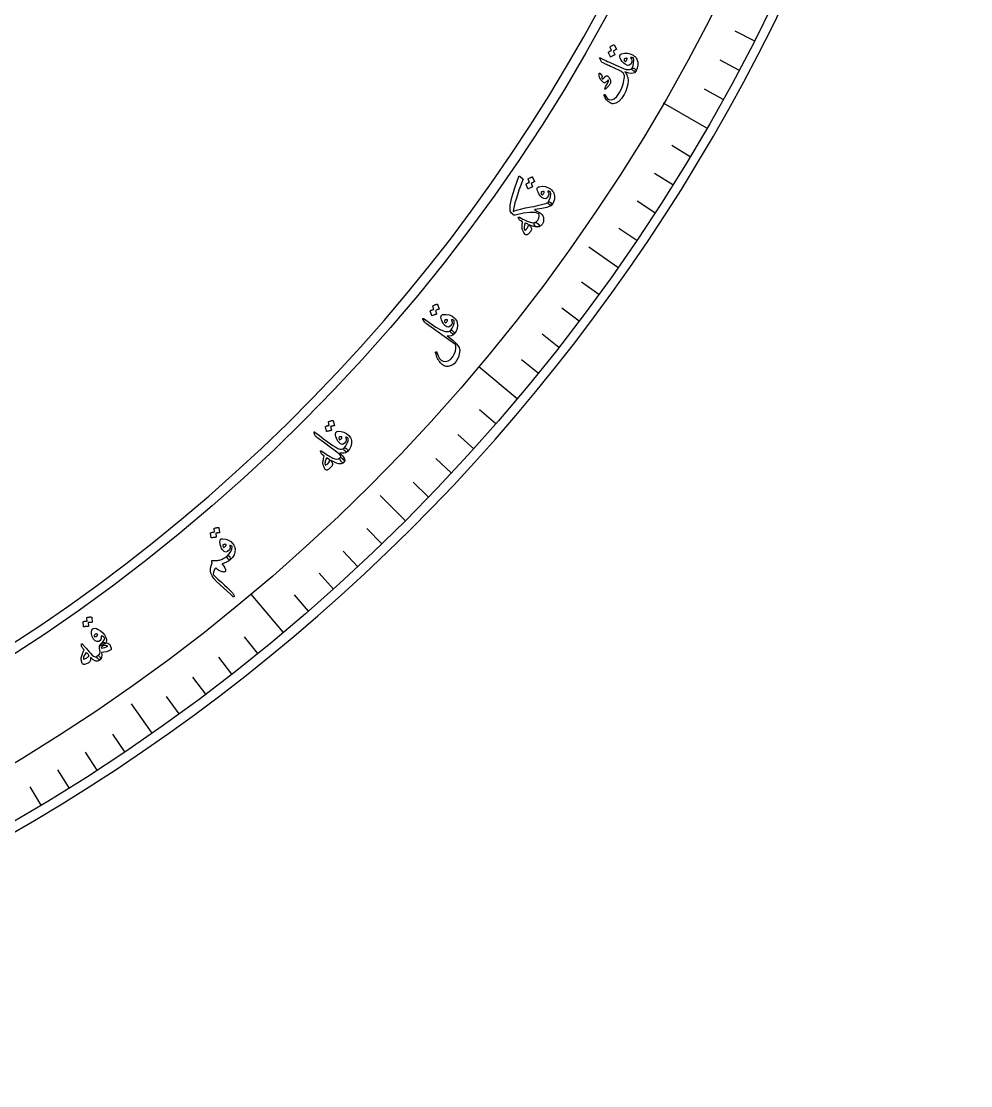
# Model space of a CAD drawing. Header units: millimetres. Extents: x -60 to 60, y -60 to 79.
# Drawn here: x 30.12 to 60, y -60 to -26.48 of the extents above; entities that cross this region are included whole.
import ezdxf

# ---------------------------------------------------------------- set-up
doc = ezdxf.new("R2010")
doc.units = ezdxf.units.MM
for name, color, linetype in [('CUT_INNER', 6, 'Continuous'), ('CUT_OUTER', 1, 'Continuous'), ('ENGRAVE', 7, 'Continuous'), ('ENGRAVE_FINE', 8, 'Continuous'), ('TEXT', 5, 'Continuous')]:
    doc.layers.add(name, color=color, linetype=linetype)

msp = doc.modelspace()

# ---------------------------------------------------------------- linework, layer by layer
at = {"layer": 'CUT_INNER'}
msp.add_arc((0.0002, -0.0002), 54.8999, 92.29679, 23.90649, dxfattribs=at)
at = {"layer": 'CUT_OUTER'}
msp.add_arc((-0.0001, -0.0001), 59.9999, 178.596765, 0.149578, dxfattribs=at)
at = {"layer": 'ENGRAVE'}
for points in [[(51.6965, -29.847), (50.3362, -29.0616)], [(48.8985, -34.2391), (47.9794, -33.5955)], [(45.7283, -38.3706), (44.525, -37.3609)], [(42.21, -42.21), (41.4167, -41.4167)], [(38.3706, -45.7283), (37.3609, -44.525)], [(34.2391, -48.8985), (33.5955, -47.9794)]]:
    msp.add_lwpolyline(points, dxfattribs=at)
for radius in [59.694, 58.1232, 55.206]:
    msp.add_circle((0, 0), radius, dxfattribs=at)
at = {"layer": 'ENGRAVE_FINE'}
for points in [[(53.1877, -27.1005), (52.5879, -26.7949)], [(52.7067, -28.0246), (52.1123, -27.7086)], [(52.2095, -28.9402), (51.6208, -28.6139)], [(51.1677, -30.7447), (50.5907, -30.398)], [(50.6234, -31.633), (50.0525, -31.2763)], [(50.0636, -32.5117), (49.499, -32.145)], [(49.4886, -33.3805), (48.9305, -33.004)], [(48.2935, -35.0873), (47.7488, -34.6916)], [(47.6737, -35.9247), (47.1361, -35.5196)], [(47.0395, -36.7513), (46.509, -36.3368)], [(46.391, -37.5667), (45.8678, -37.143)], [(45.0516, -39.1628), (44.5436, -38.7211)], [(44.3613, -39.9431), (43.861, -39.4926)], [(43.6574, -40.7112), (43.1651, -40.2521)], [(42.9403, -41.4669), (42.456, -40.9993)], [(41.4669, -42.9403), (40.9993, -42.456)], [(40.7112, -43.6574), (40.2521, -43.1651)], [(39.9431, -44.3613), (39.4926, -43.861)], [(39.1628, -45.0516), (38.7211, -44.5436)], [(37.5667, -46.391), (37.143, -45.8678)], [(36.7513, -47.0395), (36.3368, -46.509)], [(35.9247, -47.6737), (35.5196, -47.1361)], [(35.0873, -48.2935), (34.6916, -47.7488)], [(33.3805, -49.4886), (33.004, -48.9305)], [(32.5117, -50.0636), (32.145, -49.499)], [(31.633, -50.6234), (31.2763, -50.0525)], [(30.7447, -51.1677), (30.398, -50.5907)]]:
    msp.add_lwpolyline(points, dxfattribs=at)
at = {"layer": 'TEXT'}
for points in [[(48.6493, -27.3031), (48.6485, -27.3002), (48.6488, -27.2971), (48.6503, -27.2936), (48.6529, -27.2899), (48.6662, -27.2787), (48.6799, -27.2682), (48.6938, -27.2586), (48.7081, -27.2496), (48.7228, -27.2414), (48.738, -27.2339), (48.7539, -27.227), (48.7703, -27.2208), (48.7746, -27.2203), (48.7784, -27.2211), (48.7816, -27.2232), (48.7843, -27.2268), (48.8568, -27.3585), (48.8572, -27.3612), (48.8556, -27.3641), (48.852, -27.3669), (48.8465, -27.3699), (48.842, -27.3716), (48.8355, -27.3747), (48.8267, -27.3792), (48.8159, -27.3851), (48.8028, -27.3925), (48.7872, -27.4014), (48.7693, -27.4118), (48.749, -27.4237), (48.8043, -27.5273), (48.8055, -27.5313), (48.8043, -27.5349), (48.8007, -27.5382), (48.7946, -27.541), (48.7894, -27.5434), (48.7814, -27.5473), (48.7706, -27.5528), (48.757, -27.5598), (48.7405, -27.5685), (48.721, -27.5791), (48.6986, -27.5915), (48.6731, -27.6058), (48.6696, -27.6068), (48.6669, -27.6066), (48.6648, -27.6051), (48.6635, -27.6023), (48.597, -27.4712), (48.5961, -27.4684), (48.5965, -27.4653), (48.5979, -27.4618), (48.6006, -27.458), (48.6113, -27.4482), (48.6226, -27.4391), (48.6342, -27.4307), (48.6463, -27.423), (48.6588, -27.416), (48.6715, -27.4096), (48.6844, -27.4038), (48.6976, -27.3986)], [(48.9641, -27.5409), (48.9712, -27.5318), (48.9818, -27.5231), (48.996, -27.5151), (49.0137, -27.5076), (49.1065, -27.4848), (49.1973, -27.4836), (49.2862, -27.5038), (49.3731, -27.5457), (49.4143, -27.5746), (49.4483, -27.6055), (49.4749, -27.6383), (49.4942, -27.673), (49.5219, -27.7663), (49.5266, -27.8597), (49.5083, -27.9531), (49.4669, -28.0464), (49.4598, -28.0541), (49.4492, -28.0581), (49.4351, -28.0585), (49.4175, -28.0552), (49.4083, -28.0525), (49.3993, -28.049), (49.3905, -28.0448), (49.3819, -28.0398), (49.3736, -28.0344), (49.3658, -28.029), (49.3586, -28.0235), (49.3519, -28.0179), (49.3411, -28.0066), (49.3349, -27.9952), (49.333, -27.9836), (49.3355, -27.9719), (49.3726, -27.8795), (49.3933, -27.7929), (49.3975, -27.7121), (49.3854, -27.6372), (49.3634, -27.6282), (49.3453, -27.622), (49.3312, -27.6188), (49.3209, -27.6184), (49.3113, -27.6195), (49.3042, -27.6216), (49.2998, -27.6246), (49.2979, -27.6286), (49.2973, -27.6318), (49.2974, -27.6346), (49.2982, -27.6371), (49.2996, -27.6392), (49.3206, -27.6695), (49.3332, -27.6994), (49.3373, -27.7289), (49.333, -27.758), (49.2991, -27.8307), (49.2532, -27.8678), (49.1953, -27.8693), (49.1255, -27.8354), (49.0901, -27.8077), (49.0565, -27.7733), (49.0248, -27.7323), (48.9948, -27.6846), (48.9716, -27.6392), (48.9588, -27.6001), (48.9563, -27.5673), (48.9641, -27.5409)], [(48.324, -27.649), (48.3185, -27.6365), (48.3192, -27.6296), (48.326, -27.6284), (48.3391, -27.6329), (48.3504, -27.6381), (48.369, -27.6469), (48.3948, -27.6592), (48.428, -27.6751), (48.4684, -27.6945), (48.5163, -27.7172), (48.5715, -27.7433), (48.634, -27.7728), (48.8305, -27.8638), (48.9828, -27.931), (49.0909, -27.9747), (49.1546, -27.9947), (49.2146, -28.002), (49.2648, -28.0004), (49.3054, -27.9898), (49.3364, -27.9704), (49.3497, -27.9605), (49.3642, -27.9552), (49.3801, -27.9545), (49.3972, -27.9584), (49.414, -27.9656), (49.4292, -27.9751), (49.4426, -27.9867), (49.4543, -28.0005), (49.4633, -28.0144), (49.4686, -28.0264), (49.47, -28.0366), (49.4677, -28.0449), (49.4151, -28.1004), (49.3389, -28.1229), (49.2392, -28.1126), (49.116, -28.0693), (49.137, -28.099), (49.1568, -28.1323), (49.1752, -28.1692), (49.1922, -28.2097), (49.2051, -28.2487), (49.214, -28.2863), (49.2188, -28.3226), (49.2195, -28.3575), (49.2079, -28.4666), (49.1835, -28.5739), (49.1462, -28.6796), (49.0962, -28.7834), (49.0123, -28.9162), (48.9257, -29.0098), (48.8368, -29.0642), (48.7455, -29.0796), (48.7203, -29.0766), (48.6968, -29.0712), (48.6753, -29.0635), (48.6556, -29.0534), (48.5918, -29.0054), (48.5386, -28.9499), (48.4963, -28.8869), (48.4647, -28.8166), (48.4631, -28.8106), (48.4629, -28.8049), (48.4639, -28.7994), (48.4663, -28.7942), (48.4693, -28.7906), (48.4731, -28.7885), (48.4777, -28.7879), (48.4832, -28.7887), (48.4879, -28.7914), (48.4923, -28.7956), (48.4965, -28.8014), (48.5006, -28.8088), (48.5299, -28.8621), (48.5579, -28.9028), (48.5847, -28.9308), (48.6102, -28.9461), (48.6937, -28.9543), (48.7777, -28.9205), (48.862, -28.8447), (48.9464, -28.7269), (48.9985, -28.6283), (49.0414, -28.522), (49.0751, -28.4081), (49.0996, -28.2865), (49.1028, -28.2435), (49.1001, -28.2024), (49.0916, -28.1635), (49.0774, -28.1265), (49.0705, -28.1156), (49.059, -28.1039), (49.0429, -28.0912), (49.0223, -28.0775), (48.9863, -28.0569), (48.9245, -28.0254), (48.8371, -27.983), (48.724, -27.9298), (48.6648, -27.9021), (48.6136, -27.8782), (48.5705, -27.8581), (48.5356, -27.8418), (48.5085, -27.8292), (48.4892, -27.8202), (48.4776, -27.8148), (48.4737, -27.813), (48.4342, -27.7938), (48.4036, -27.7752), (48.3818, -27.7571), (48.3689, -27.7395)], [(49.095, -27.6779), (49.091, -27.6947), (49.0954, -27.7122), (49.1084, -27.7304), (49.1298, -27.7494), (49.1337, -27.7514), (49.1366, -27.7527), (49.1385, -27.7532), (49.1394, -27.7529), (49.1512, -27.7402), (49.1615, -27.7264), (49.1703, -27.7115), (49.1775, -27.6955), (49.1822, -27.6805), (49.1843, -27.6672), (49.1838, -27.6555), (49.1807, -27.6454), (49.1479, -27.6486), (49.1228, -27.6551), (49.1051, -27.6648), (49.095, -27.6779)], [(48.3107, -28.1153), (48.3126, -28.1128), (48.3151, -28.1111), (48.318, -28.1102), (48.3215, -28.1101), (48.3241, -28.1109), (48.3266, -28.1121), (48.3292, -28.1138), (48.3317, -28.116), (48.391, -28.1909), (48.3966, -28.1991), (48.4004, -28.2064), (48.4022, -28.2129), (48.4021, -28.2185), (48.3967, -28.2395), (48.3945, -28.2589), (48.3956, -28.2764), (48.3998, -28.2923), (48.4039, -28.2973), (48.4111, -28.2979), (48.4214, -28.294), (48.4347, -28.2857), (48.4422, -28.2793), (48.4497, -28.2725), (48.4572, -28.2654), (48.4646, -28.2578), (48.472, -28.2498), (48.4796, -28.2413), (48.4872, -28.2322), (48.4949, -28.2225), (48.5314, -28.1949), (48.5697, -28.2015), (48.6097, -28.2423), (48.6513, -28.3174), (48.6611, -28.3441), (48.6669, -28.3681), (48.6688, -28.3892), (48.6667, -28.4076), (48.6607, -28.4256), (48.649, -28.4486), (48.6318, -28.4766), (48.609, -28.5095), (48.597, -28.5261), (48.5849, -28.5414), (48.5729, -28.5555), (48.5608, -28.5684), (48.549, -28.5802), (48.5377, -28.5912), (48.5269, -28.6012), (48.5166, -28.6103), (48.5087, -28.6149), (48.5013, -28.6173), (48.4946, -28.6173), (48.4885, -28.615), (48.4834, -28.6108), (48.4809, -28.6057), (48.4811, -28.5998), (48.484, -28.593), (48.4945, -28.5721), (48.5067, -28.5487), (48.5207, -28.5226), (48.5364, -28.494), (48.5657, -28.4405), (48.5866, -28.3976), (48.599, -28.3652), (48.6031, -28.3434), (48.6028, -28.3401), (48.6012, -28.3375), (48.5985, -28.3357), (48.5946, -28.3346), (48.5918, -28.3347), (48.5886, -28.3359), (48.5848, -28.3383), (48.5807, -28.3419), (48.5461, -28.3778), (48.5308, -28.3923), (48.5156, -28.4034), (48.5003, -28.4112), (48.4851, -28.4156), (48.4692, -28.4174), (48.4549, -28.4157), (48.4422, -28.4103), (48.4312, -28.4013), (48.3648, -28.3272), (48.3226, -28.2548), (48.3045, -28.1842), (48.3107, -28.1153)], [(45.7848, -31.3633), (45.7877, -31.3597), (45.7907, -31.3569), (45.7939, -31.355), (45.7973, -31.3539), (45.8026, -31.3534), (45.8083, -31.355), (45.8144, -31.3585), (45.8209, -31.3641), (45.9062, -31.4445), (45.9097, -31.4488), (45.9116, -31.4537), (45.9117, -31.4592), (45.9102, -31.4653), (45.8436, -31.6411), (45.7849, -31.8027), (45.7342, -31.9502), (45.6916, -32.0836), (45.6574, -32.2028), (45.6316, -32.3078), (45.6144, -32.3985), (45.6059, -32.4751), (45.7074, -32.4325), (45.8354, -32.3931), (45.9899, -32.3568), (46.1712, -32.3233), (46.2466, -32.3094), (46.3257, -32.2934), (46.4085, -32.2752), (46.495, -32.2548), (46.574, -32.2342), (46.6342, -32.2152), (46.6755, -32.198), (46.698, -32.1826), (46.7221, -32.1676), (46.7489, -32.1707), (46.7785, -32.1921), (46.8108, -32.2317), (46.8184, -32.2441), (46.8228, -32.2543), (46.8241, -32.2624), (46.8223, -32.2683), (46.7685, -32.3069), (46.6615, -32.3431), (46.5014, -32.3768), (46.2884, -32.4074), (46.2794, -32.4117), (46.2749, -32.4158), (46.2748, -32.4198), (46.2792, -32.4235), (46.35, -32.4595), (46.4096, -32.4933), (46.458, -32.5248), (46.4951, -32.5541), (46.5149, -32.579), (46.531, -32.6045), (46.5432, -32.6307), (46.5516, -32.6576), (46.5599, -32.7063), (46.5601, -32.7528), (46.5524, -32.7971), (46.5367, -32.8392), (46.5126, -32.8817), (46.4845, -32.9145), (46.4525, -32.9375), (46.4166, -32.9508), (46.3693, -32.9574), (46.3308, -32.9535), (46.3011, -32.939), (46.2802, -32.9139), (46.2645, -32.8784), (46.2605, -32.8503), (46.2684, -32.8295), (46.2879, -32.8161), (46.3214, -32.7988), (46.3506, -32.7748), (46.3754, -32.7441), (46.396, -32.7068), (46.4104, -32.6659), (46.4171, -32.6244), (46.4159, -32.5823), (46.4069, -32.5396), (46.2909, -32.5031), (46.1291, -32.4993), (45.9216, -32.5274), (45.6684, -32.587), (45.6469, -32.5897), (45.6262, -32.5861), (45.6062, -32.576), (45.5869, -32.5595), (45.552, -32.5233), (45.5265, -32.494), (45.5107, -32.4714), (45.5044, -32.4557), (45.5115, -32.274), (45.561, -32.0323), (45.6521, -31.7306), (45.7834, -31.3683), (45.7838, -31.3677), (45.784, -31.367), (45.7841, -31.3664), (45.7841, -31.3658), (45.7841, -31.3652), (45.7842, -31.3646), (45.7844, -31.364), (45.7848, -31.3633)], [(46.0738, -31.455), (46.0733, -31.4521), (46.0739, -31.449), (46.0756, -31.4456), (46.0785, -31.4421), (46.0928, -31.4322), (46.1073, -31.423), (46.1221, -31.4145), (46.1371, -31.4069), (46.1524, -31.4), (46.1683, -31.3938), (46.1847, -31.3884), (46.2016, -31.3836), (46.2059, -31.3834), (46.2096, -31.3846), (46.2126, -31.387), (46.215, -31.3908), (46.2756, -31.5284), (46.2758, -31.5311), (46.274, -31.5338), (46.2702, -31.5363), (46.2644, -31.5388), (46.2598, -31.5401), (46.253, -31.5426), (46.2439, -31.5463), (46.2326, -31.5513), (46.2189, -31.5575), (46.2026, -31.565), (46.1839, -31.5738), (46.1626, -31.5839), (46.2086, -31.6919), (46.2094, -31.696), (46.2079, -31.6995), (46.204, -31.7024), (46.1978, -31.7046), (46.1924, -31.7066), (46.184, -31.7098), (46.1728, -31.7143), (46.1587, -31.7201), (46.1415, -31.7273), (46.1211, -31.7362), (46.0977, -31.7466), (46.071, -31.7586), (46.0675, -31.7593), (46.0648, -31.7588), (46.0629, -31.7572), (46.0618, -31.7543), (46.007, -31.6179), (46.0064, -31.615), (46.007, -31.6119), (46.0088, -31.6086), (46.0117, -31.6051), (46.0233, -31.5962), (46.0353, -31.5881), (46.0477, -31.5808), (46.0604, -31.5742), (46.0734, -31.5683), (46.0866, -31.563), (46.1, -31.5584), (46.1136, -31.5544)], [(46.3666, -31.7194), (46.3745, -31.7109), (46.3858, -31.7033), (46.4006, -31.6965), (46.4189, -31.6905), (46.5134, -31.676), (46.6039, -31.6827), (46.6907, -31.7107), (46.7736, -31.76), (46.8122, -31.7924), (46.8433, -31.8261), (46.8669, -31.8611), (46.8831, -31.8974), (46.9025, -31.9928), (46.899, -32.0862), (46.8726, -32.1776), (46.8233, -32.2669), (46.8155, -32.274), (46.8046, -32.2771), (46.7905, -32.2762), (46.7733, -32.2714), (46.7644, -32.2679), (46.7557, -32.2636), (46.7473, -32.2587), (46.7391, -32.253), (46.7314, -32.2469), (46.7241, -32.2408), (46.7174, -32.2347), (46.7112, -32.2285), (46.7015, -32.2163), (46.6962, -32.2044), (46.6953, -32.1927), (46.6989, -32.1812), (46.7439, -32.0925), (46.7721, -32.008), (46.7834, -31.9279), (46.7778, -31.8522), (46.7567, -31.8413), (46.7393, -31.8336), (46.7254, -31.8291), (46.7152, -31.8279), (46.7056, -31.8281), (46.6984, -31.8296), (46.6937, -31.8322), (46.6914, -31.836), (46.6906, -31.8391), (46.6904, -31.8419), (46.691, -31.8444), (46.6923, -31.8467), (46.7105, -31.8787), (46.7204, -31.9096), (46.7219, -31.9394), (46.7151, -31.968), (46.675, -32.0374), (46.626, -32.0703), (46.5682, -32.0668), (46.5016, -32.0269), (46.4688, -31.9962), (46.4383, -31.959), (46.4103, -31.9154), (46.3847, -31.8653), (46.3655, -31.818), (46.3561, -31.7779), (46.3565, -31.7451), (46.3666, -31.7194)], [(46.485, -31.8673), (46.4795, -31.8837), (46.4824, -31.9015), (46.4937, -31.9208), (46.5134, -31.9416), (46.5171, -31.944), (46.5199, -31.9455), (46.5218, -31.9462), (46.5227, -31.9459), (46.5356, -31.9343), (46.5471, -31.9215), (46.5571, -31.9074), (46.5657, -31.8921), (46.5717, -31.8776), (46.5749, -31.8645), (46.5754, -31.8528), (46.5732, -31.8425), (46.5403, -31.8428), (46.5147, -31.8471), (46.4962, -31.8552), (46.485, -31.8673)], [(46.2903, -32.8157), (46.3126, -32.813), (46.3362, -32.8198), (46.3611, -32.836), (46.3872, -32.8617), (46.4133, -32.8951), (46.427, -32.9209), (46.4285, -32.939), (46.4176, -32.9494), (46.3609, -32.9602), (46.2905, -32.9537), (46.2064, -32.9299), (46.1086, -32.8887), (46.1474, -32.939), (46.1724, -32.9813), (46.1835, -33.0155), (46.1808, -33.0417), (46.1755, -33.0529), (46.1691, -33.0646), (46.1616, -33.0767), (46.153, -33.0891), (46.1436, -33.102), (46.1336, -33.1154), (46.1231, -33.1293), (46.1119, -33.1436), (46.0907, -33.1678), (46.0726, -33.1859), (46.0576, -33.1979), (46.0457, -33.2039), (46.0213, -33.2063), (46.0008, -33.2037), (45.9842, -33.1961), (45.9714, -33.1835), (45.9375, -33.1298), (45.9124, -33.086), (45.8961, -33.0523), (45.8886, -33.0286), (45.8849, -33.0014), (45.8825, -32.9739), (45.8815, -32.9458), (45.8818, -32.9173), (45.8835, -32.8882), (45.8865, -32.8582), (45.891, -32.8272), (45.8969, -32.7953), (45.8388, -32.7641), (45.8268, -32.7576), (45.817, -32.7506), (45.8094, -32.743), (45.8039, -32.735), (45.7628, -32.6626), (45.7595, -32.6512), (45.7639, -32.6459), (45.7761, -32.6467), (45.7961, -32.6535), (45.8543, -32.683), (45.9079, -32.7096), (45.9568, -32.7335), (46.0013, -32.7545), (46.0411, -32.7726), (46.0764, -32.7875), (46.1072, -32.7991), (46.1335, -32.8075), (46.1793, -32.8181), (46.2207, -32.8231), (46.2577, -32.8222), (46.2903, -32.8157)], [(45.9773, -32.8301), (45.9573, -32.8994), (45.9488, -32.9607), (45.9516, -33.014), (45.9658, -33.0593), (45.98, -33.0539), (45.995, -33.0446), (46.0106, -33.0314), (46.027, -33.0143), (46.0354, -33.0037), (46.0433, -32.9926), (46.0509, -32.9812), (46.0582, -32.9694), (46.0649, -32.9571), (46.0708, -32.9441), (46.0761, -32.9305), (46.0807, -32.9163), (46.0815, -32.8967), (46.0714, -32.8787), (46.0505, -32.8622), (46.0186, -32.8472), (46.0031, -32.8416), (45.991, -32.8368), (45.9824, -32.833), (45.9773, -32.8301)], [(43.0756, -35.45), (43.0753, -35.4471), (43.0762, -35.444), (43.0782, -35.4409), (43.0814, -35.4377), (43.0966, -35.429), (43.1119, -35.4211), (43.1273, -35.4141), (43.1429, -35.4078), (43.1588, -35.4023), (43.1752, -35.3976), (43.192, -35.3936), (43.2092, -35.3904), (43.2135, -35.3906), (43.2171, -35.392), (43.2199, -35.3947), (43.222, -35.3987), (43.2701, -35.5412), (43.27, -35.5439), (43.2679, -35.5464), (43.2639, -35.5486), (43.258, -35.5506), (43.2533, -35.5514), (43.2462, -35.5533), (43.2368, -35.5562), (43.2251, -35.5601), (43.2109, -35.5651), (43.1941, -35.5711), (43.1746, -35.5782), (43.1525, -35.5863), (43.1886, -35.698), (43.1891, -35.7022), (43.1873, -35.7056), (43.1832, -35.7081), (43.1767, -35.7098), (43.1712, -35.7113), (43.1626, -35.7137), (43.151, -35.7172), (43.1364, -35.7217), (43.1186, -35.7274), (43.0976, -35.7343), (43.0733, -35.7426), (43.0457, -35.7522), (43.0421, -35.7526), (43.0394, -35.7519), (43.0377, -35.75), (43.0369, -35.7471), (42.9944, -35.6063), (42.9942, -35.6034), (42.995, -35.6003), (42.9971, -35.5972), (43.0003, -35.594), (43.0127, -35.5862), (43.0253, -35.5792), (43.0383, -35.573), (43.0516, -35.5676), (43.065, -35.5628), (43.0787, -35.5588), (43.0924, -35.5554), (43.1063, -35.5526)], [(43.1697, -36.1092), (43.3272, -36.2021), (43.4613, -36.2497), (43.5718, -36.252), (43.6588, -36.209), (43.6689, -36.21), (43.683, -36.2192), (43.7012, -36.2367), (43.7234, -36.2625), (43.7401, -36.2838), (43.7502, -36.3012), (43.7537, -36.3148), (43.7505, -36.3245), (43.7073, -36.3634), (43.6551, -36.3866), (43.5942, -36.3942), (43.5244, -36.3862), (43.7007, -36.5219), (43.8252, -36.6437), (43.8978, -36.7519), (43.9183, -36.8463), (43.9039, -36.957), (43.8791, -37.0537), (43.8439, -37.1361), (43.7984, -37.2042), (43.7424, -37.2633), (43.6835, -37.3073), (43.6217, -37.3362), (43.5571, -37.3499), (43.4925, -37.3476), (43.4307, -37.3283), (43.3719, -37.2922), (43.316, -37.2392), (43.2897, -37.2067), (43.2653, -37.172), (43.243, -37.1349), (43.2226, -37.0954), (43.2043, -37.0537), (43.1881, -37.0094), (43.174, -36.9627), (43.162, -36.9135), (43.1615, -36.9073), (43.1623, -36.9015), (43.1643, -36.8963), (43.1675, -36.8916), (43.171, -36.8884), (43.1751, -36.8865), (43.1798, -36.8859), (43.185, -36.8866), (43.1901, -36.8889), (43.1944, -36.893), (43.198, -36.8989), (43.2008, -36.9068), (43.2389, -37.0155), (43.2844, -37.0988), (43.3376, -37.1568), (43.3985, -37.1894), (43.4765, -37.1985), (43.5526, -37.1777), (43.6269, -37.1269), (43.6991, -37.0463), (43.7495, -36.9634), (43.7833, -36.8738), (43.8006, -36.7777), (43.8012, -36.675), (42.8751, -36.0036), (42.8531, -35.9874), (42.8352, -35.9728), (42.8215, -35.9598), (42.8119, -35.9484), (42.755, -35.8595), (42.7562, -35.8448), (42.7644, -35.8392), (42.7796, -35.8429), (42.802, -35.8557)], [(43.3436, -35.7396), (43.3522, -35.7319), (43.3642, -35.7253), (43.3795, -35.7198), (43.3982, -35.7155), (43.4936, -35.7095), (43.5832, -35.7243), (43.6671, -35.7599), (43.7453, -35.8164), (43.7808, -35.8522), (43.8088, -35.8885), (43.8292, -35.9255), (43.842, -35.9631), (43.8529, -36.0598), (43.841, -36.1525), (43.8066, -36.2412), (43.7494, -36.3258), (43.741, -36.3321), (43.7299, -36.3342), (43.716, -36.3321), (43.6993, -36.3258), (43.6907, -36.3214), (43.6825, -36.3164), (43.6745, -36.3107), (43.6669, -36.3043), (43.6597, -36.2976), (43.653, -36.2909), (43.6468, -36.2842), (43.6412, -36.2775), (43.6326, -36.2645), (43.6284, -36.2521), (43.6287, -36.2404), (43.6332, -36.2293), (43.686, -36.1449), (43.7216, -36.0633), (43.74, -35.9845), (43.7413, -35.9087), (43.7212, -35.8959), (43.7045, -35.8866), (43.6912, -35.8809), (43.6811, -35.8788), (43.6714, -35.8782), (43.6641, -35.879), (43.6592, -35.8812), (43.6567, -35.8848), (43.6555, -35.8878), (43.6551, -35.8906), (43.6555, -35.8931), (43.6565, -35.8955), (43.6719, -35.929), (43.679, -35.9607), (43.6778, -35.9905), (43.6684, -36.0183), (43.6223, -36.0839), (43.5706, -36.1123), (43.5133, -36.1037), (43.4505, -36.058), (43.4206, -36.0244), (43.3936, -35.9846), (43.3696, -35.9387), (43.3485, -35.8865), (43.3336, -35.8377), (43.3279, -35.7969), (43.3312, -35.7642), (43.3436, -35.7396)], [(43.4483, -35.8975), (43.4413, -35.9133), (43.4426, -35.9313), (43.4522, -35.9516), (43.4699, -35.974), (43.4734, -35.9767), (43.476, -35.9785), (43.4778, -35.9793), (43.4788, -35.9791), (43.4927, -35.9688), (43.5052, -35.957), (43.5165, -35.9439), (43.5264, -35.9294), (43.5337, -35.9155), (43.5381, -35.9027), (43.5396, -35.8911), (43.5383, -35.8807), (43.5055, -35.8781), (43.4796, -35.88), (43.4605, -35.8865), (43.4483, -35.8975)], [(39.7913, -39.1007), (39.7912, -39.0978), (39.7924, -39.0948), (39.7947, -39.0919), (39.7982, -39.0889), (39.814, -39.0816), (39.8299, -39.0751), (39.8459, -39.0694), (39.862, -39.0646), (39.8784, -39.0605), (39.8951, -39.0572), (39.9122, -39.0547), (39.9296, -39.0531), (39.9339, -39.0536), (39.9373, -39.0554), (39.9399, -39.0583), (39.9416, -39.0625), (39.977, -39.2086), (39.9766, -39.2113), (39.9744, -39.2136), (39.9702, -39.2155), (39.9641, -39.2169), (39.9593, -39.2174), (39.9522, -39.2186), (39.9426, -39.2207), (39.9305, -39.2236), (39.9159, -39.2273), (39.8986, -39.2318), (39.8786, -39.2371), (39.8559, -39.2433), (39.8821, -39.3577), (39.8822, -39.3619), (39.8801, -39.3651), (39.8757, -39.3672), (39.8692, -39.3684), (39.8635, -39.3693), (39.8547, -39.371), (39.8429, -39.3735), (39.8279, -39.3767), (39.8097, -39.3808), (39.7882, -39.3859), (39.7632, -39.392), (39.7349, -39.3991), (39.7313, -39.3992), (39.7287, -39.3982), (39.7271, -39.3962), (39.7266, -39.3932), (39.6967, -39.2493), (39.6967, -39.2463), (39.6978, -39.2434), (39.7001, -39.2404), (39.7036, -39.2375), (39.7166, -39.2308), (39.7298, -39.225), (39.7433, -39.2199), (39.757, -39.2157), (39.7708, -39.2122), (39.7848, -39.2093), (39.7988, -39.2071), (39.8129, -39.2056)], [(40.1625, -40.3058), (40.1479, -40.2792), (40.1407, -40.2576), (40.1409, -40.2411), (40.1485, -40.2296), (40.1626, -40.2176), (40.1724, -40.2064), (40.1781, -40.1961), (40.1796, -40.1868), (40.1705, -40.1589), (40.1467, -40.1265), (40.1082, -40.0895), (40.055, -40.0479), (39.9269, -39.9545), (39.8129, -39.8711), (39.7132, -39.7979), (39.6277, -39.7348), (39.5562, -39.6819), (39.4988, -39.6394), (39.4553, -39.6072), (39.4259, -39.5853), (39.4071, -39.57), (39.3924, -39.5564), (39.3817, -39.5445), (39.3749, -39.5342), (39.3391, -39.4467), (39.3349, -39.4226), (39.3368, -39.4093), (39.3448, -39.4067), (39.3589, -39.415), (39.5055, -39.5288), (39.636, -39.6283), (39.7505, -39.7138), (39.849, -39.7852), (39.9314, -39.8428), (39.9975, -39.8867), (40.0474, -39.9171), (40.0811, -39.9339), (40.1447, -39.9532), (40.199, -39.9582), (40.2439, -39.9487), (40.2794, -39.9248), (40.2907, -39.9174), (40.3046, -39.9154), (40.3211, -39.919), (40.34, -39.928), (40.3555, -39.9384), (40.3686, -39.951), (40.3794, -39.9656), (40.3878, -39.9823), (40.3926, -39.9983), (40.3941, -40.0117), (40.3921, -40.0227), (40.3867, -40.0311), (40.3385, -40.0668), (40.282, -40.0853), (40.2172, -40.0865), (40.1441, -40.0703), (40.2304, -40.1623), (40.2827, -40.2415), (40.3008, -40.3079), (40.2849, -40.3615), (40.2769, -40.3715), (40.2687, -40.3788), (40.2602, -40.3834), (40.2514, -40.3854), (40.2405, -40.3848), (40.2294, -40.3807), (40.218, -40.373), (40.2063, -40.3617), (40.2004, -40.3546), (40.1946, -40.3475), (40.1889, -40.3406), (40.1832, -40.3337), (40.1777, -40.3268), (40.1724, -40.3199), (40.1673, -40.3129), (40.1625, -40.3058)], [(40.0328, -39.4128), (40.042, -39.4058), (40.0545, -39.4002), (40.0703, -39.3962), (40.0893, -39.3936), (40.1848, -39.396), (40.2728, -39.4186), (40.3533, -39.4614), (40.4261, -39.5246), (40.4584, -39.5633), (40.4831, -39.602), (40.5001, -39.6406), (40.5096, -39.6792), (40.5119, -39.7765), (40.492, -39.8678), (40.4498, -39.9531), (40.3855, -40.0323), (40.3766, -40.0379), (40.3653, -40.039), (40.3516, -40.0357), (40.3355, -40.0279), (40.3274, -40.0229), (40.3196, -40.0171), (40.3122, -40.0108), (40.3051, -40.0037), (40.2986, -39.9963), (40.2925, -39.9891), (40.2869, -39.9818), (40.2819, -39.9747), (40.2745, -39.961), (40.2715, -39.9483), (40.2727, -39.9366), (40.2782, -39.926), (40.3382, -39.8466), (40.3808, -39.7684), (40.4061, -39.6916), (40.414, -39.6161), (40.3952, -39.6016), (40.3794, -39.5909), (40.3666, -39.5841), (40.3567, -39.5811), (40.3472, -39.5796), (40.3398, -39.5798), (40.3347, -39.5815), (40.3319, -39.5849), (40.3305, -39.5878), (40.3298, -39.5905), (40.3299, -39.5931), (40.3308, -39.5955), (40.3431, -39.6303), (40.3474, -39.6624), (40.3436, -39.692), (40.3318, -39.719), (40.2801, -39.7802), (40.2261, -39.804), (40.1698, -39.7903), (40.1113, -39.7393), (40.0844, -39.7032), (40.061, -39.6612), (40.0411, -39.6133), (40.0247, -39.5595), (40.0142, -39.5095), (40.0121, -39.4684), (40.0182, -39.4362), (40.0328, -39.4128)], [(40.1232, -39.5792), (40.1149, -39.5944), (40.1146, -39.6124), (40.1223, -39.6334), (40.138, -39.6574), (40.1412, -39.6604), (40.1437, -39.6624), (40.1454, -39.6633), (40.1464, -39.6632), (40.1611, -39.6541), (40.1747, -39.6435), (40.187, -39.6315), (40.1982, -39.6179), (40.2066, -39.6047), (40.2122, -39.5923), (40.2147, -39.5809), (40.2143, -39.5704), (40.1819, -39.5649), (40.1559, -39.5645), (40.1363, -39.5693), (40.1232, -39.5792)], [(39.931, -40.2355), (39.9944, -40.2584), (40.0518, -40.2651), (40.1032, -40.2555), (40.1485, -40.2296), (40.1614, -40.223), (40.1762, -40.2222), (40.1929, -40.2271), (40.2116, -40.2378), (40.2204, -40.2446), (40.2291, -40.2518), (40.2376, -40.2594), (40.246, -40.2675), (40.254, -40.2761), (40.2614, -40.2853), (40.2682, -40.2951), (40.2744, -40.3055), (40.2836, -40.3236), (40.2886, -40.3388), (40.2894, -40.351), (40.2861, -40.3603), (40.2661, -40.3802), (40.2433, -40.3958), (40.2177, -40.4071), (40.1893, -40.4141), (40.1203, -40.4133), (40.0421, -40.3941), (39.9547, -40.3565), (39.8581, -40.3005), (39.8913, -40.3574), (39.9108, -40.4042), (39.9168, -40.4408), (39.9091, -40.4672), (39.9014, -40.478), (39.893, -40.489), (39.8837, -40.5002), (39.8736, -40.5116), (39.8625, -40.5234), (39.8506, -40.5354), (39.8376, -40.5479), (39.8236, -40.5607), (39.7972, -40.5834), (39.7756, -40.5996), (39.7588, -40.6093), (39.7469, -40.6125), (39.7218, -40.612), (39.7015, -40.6064), (39.6858, -40.5956), (39.6748, -40.5797), (39.6484, -40.5222), (39.6294, -40.4762), (39.6178, -40.4417), (39.6137, -40.4188), (39.6131, -40.3926), (39.6142, -40.3654), (39.6171, -40.3369), (39.6218, -40.3073), (39.6283, -40.2765), (39.6366, -40.2446), (39.6466, -40.2114), (39.6583, -40.1771), (39.604, -40.1364), (39.5978, -40.1312), (39.5921, -40.1264), (39.5869, -40.1219), (39.5822, -40.1179), (39.5782, -40.114), (39.575, -40.1103), (39.5726, -40.1066), (39.571, -40.103), (39.5394, -40.0234), (39.5368, -40.0111), (39.5421, -40.0065), (39.5552, -40.0095), (39.5761, -40.0201), (39.6235, -40.0543), (39.6702, -40.0864), (39.716, -40.1163), (39.7611, -40.144), (39.8052, -40.1697), (39.8482, -40.1935), (39.8901, -40.2154), (39.931, -40.2355)], [(39.7316, -40.2275), (39.7256, -40.2384), (39.7196, -40.2499), (39.7135, -40.262), (39.7075, -40.2748), (39.7018, -40.2882), (39.6966, -40.3026), (39.6921, -40.3178), (39.6881, -40.3339), (39.6843, -40.3499), (39.6816, -40.3657), (39.6799, -40.3813), (39.6792, -40.3968), (39.6796, -40.4121), (39.6813, -40.4271), (39.6841, -40.4418), (39.6881, -40.4563), (39.7276, -40.4417), (39.764, -40.4153), (39.7971, -40.3769), (39.8271, -40.3265), (39.829, -40.3159), (39.8263, -40.3043), (39.8191, -40.2915), (39.8072, -40.2777)], [(36.1886, -42.457), (36.1888, -42.4541), (36.1902, -42.4512), (36.1927, -42.4485), (36.1965, -42.4459), (36.2129, -42.44), (36.2293, -42.4349), (36.2458, -42.4307), (36.2622, -42.4273), (36.2788, -42.4246), (36.2958, -42.4229), (36.313, -42.4219), (36.3306, -42.4218), (36.3348, -42.4227), (36.338, -42.4248), (36.3403, -42.4279), (36.3417, -42.4322), (36.364, -42.5809), (36.3634, -42.5836), (36.361, -42.5857), (36.3567, -42.5871), (36.3505, -42.588), (36.3457, -42.588), (36.3384, -42.5886), (36.3287, -42.5899), (36.3164, -42.5917), (36.3016, -42.5941), (36.2839, -42.5971), (36.2635, -42.6006), (36.2403, -42.6047), (36.2563, -42.721), (36.2561, -42.7252), (36.2537, -42.7282), (36.2492, -42.73), (36.2426, -42.7305), (36.2368, -42.731), (36.2279, -42.7319), (36.2159, -42.7333), (36.2007, -42.7352), (36.1823, -42.7376), (36.1603, -42.7408), (36.1349, -42.7447), (36.1061, -42.7493), (36.1025, -42.749), (36.1, -42.7479), (36.0986, -42.7457), (36.0983, -42.7427), (36.0813, -42.5967), (36.0815, -42.5937), (36.0829, -42.5909), (36.0854, -42.5882), (36.0892, -42.5855), (36.1027, -42.58), (36.1164, -42.5754), (36.1303, -42.5715), (36.1443, -42.5685), (36.1584, -42.5662), (36.1725, -42.5646), (36.1867, -42.5637), (36.2008, -42.5634)], [(36.4016, -42.7892), (36.4114, -42.783), (36.4244, -42.7786), (36.4404, -42.7759), (36.4596, -42.775), (36.5546, -42.7858), (36.6402, -42.8161), (36.7166, -42.8659), (36.7836, -42.9352), (36.8123, -42.9767), (36.8334, -43.0174), (36.8471, -43.0573), (36.8531, -43.0966), (36.8468, -43.1937), (36.8189, -43.2829), (36.7694, -43.3642), (36.6983, -43.4374), (36.6889, -43.4422), (36.6776, -43.4423), (36.6642, -43.4378), (36.6489, -43.4286), (36.6413, -43.4228), (36.634, -43.4165), (36.6272, -43.4095), (36.6208, -43.4018), (36.6149, -43.3939), (36.6095, -43.3861), (36.6046, -43.3784), (36.6002, -43.3709), (36.5941, -43.3566), (36.5921, -43.3437), (36.5944, -43.3322), (36.6008, -43.322), (36.6676, -43.2482), (36.7169, -43.1741), (36.7489, -43.0998), (36.7635, -43.0253), (36.746, -43.0092), (36.7311, -42.9972), (36.719, -42.9893), (36.7095, -42.9854), (36.7, -42.9831), (36.6927, -42.9826), (36.6875, -42.9839), (36.6844, -42.987), (36.6827, -42.9897), (36.6818, -42.9924), (36.6817, -42.995), (36.6823, -42.9975), (36.6915, -43.0332), (36.693, -43.0656), (36.6866, -43.0947), (36.6725, -43.1205), (36.6156, -43.177), (36.5597, -43.1959), (36.5048, -43.1773), (36.451, -43.1213), (36.4274, -43.083), (36.4078, -43.0391), (36.3922, -42.9897), (36.3807, -42.9346), (36.3746, -42.8839), (36.3761, -42.8428), (36.3851, -42.8112), (36.4016, -42.7892)], [(36.477, -42.9629), (36.4674, -42.9773), (36.4655, -42.9953), (36.4713, -43.0169), (36.4849, -43.0421), (36.4878, -43.0454), (36.4901, -43.0476), (36.4917, -43.0487), (36.4927, -43.0487), (36.5082, -43.0409), (36.5226, -43.0315), (36.536, -43.0206), (36.5483, -43.0081), (36.5579, -42.9956), (36.5645, -42.9838), (36.568, -42.9727), (36.5686, -42.9622), (36.5368, -42.9538), (36.5109, -42.9512), (36.491, -42.9542), (36.477, -42.9629)], [(36.1419, -43.4571), (36.1735, -43.4615), (36.205, -43.4641), (36.2364, -43.4648), (36.2676, -43.4638), (36.2986, -43.4607), (36.3292, -43.4556), (36.3593, -43.4482), (36.3891, -43.4388), (36.4183, -43.4277), (36.4466, -43.4157), (36.4741, -43.4027), (36.5008, -43.3888), (36.5268, -43.3738), (36.5522, -43.3576), (36.5768, -43.3404), (36.6008, -43.322), (36.6221, -43.3119), (36.6427, -43.3136), (36.6626, -43.3271), (36.6817, -43.3525), (36.6977, -43.3823), (36.7058, -43.4064), (36.706, -43.4247), (36.6983, -43.4374), (36.6384, -43.4825), (36.5759, -43.5186), (36.5109, -43.5458), (36.4434, -43.564), (36.4406, -43.5652), (36.4393, -43.5669), (36.4396, -43.5693), (36.4415, -43.5722), (36.4926, -43.6356), (36.5268, -43.6939), (36.5439, -43.747), (36.5439, -43.7949), (36.5392, -43.8077), (36.5314, -43.8169), (36.5205, -43.8223), (36.5064, -43.824), (36.4735, -43.8211), (36.4405, -43.8145), (36.4073, -43.8042), (36.3739, -43.7902), (36.3406, -43.7723), (36.3076, -43.7503), (36.275, -43.7243), (36.2426, -43.6941), (36.2128, -43.7277), (36.1895, -43.7713), (36.1729, -43.8249), (36.1628, -43.8886), (36.1714, -43.9089), (36.199, -43.9425), (36.2454, -43.9893), (36.3106, -44.0494), (36.4195, -44.1471), (36.5151, -44.2345), (36.5974, -44.3119), (36.6665, -44.3791), (36.7223, -44.436), (36.7648, -44.4826), (36.794, -44.5188), (36.81, -44.5446), (36.8173, -44.5619), (36.8217, -44.5763), (36.823, -44.5877), (36.8214, -44.5961), (36.8172, -44.6029), (36.8115, -44.607), (36.804, -44.6084), (36.7949, -44.6071), (36.7849, -44.6033), (36.7748, -44.597), (36.7647, -44.5883), (36.7546, -44.5772), (36.6904, -44.5089), (36.6053, -44.4263), (36.4993, -44.3294), (36.3726, -44.218), (36.2671, -44.1199), (36.1842, -44.0269), (36.1238, -43.939), (36.0859, -43.8563), (36.0718, -43.7828), (36.075, -43.7054), (36.0955, -43.624), (36.1332, -43.5385), (36.1275, -43.5233), (36.1232, -43.5087), (36.1201, -43.4946), (36.1183, -43.4811), (36.1185, -43.4692), (36.1225, -43.4613), (36.1303, -43.4572), (36.1419, -43.4571)], [(32.189, -45.2638), (32.1894, -45.2609), (32.191, -45.2582), (32.1938, -45.2557), (32.1978, -45.2534), (32.2146, -45.249), (32.2313, -45.2455), (32.248, -45.2427), (32.2647, -45.2407), (32.2814, -45.2396), (32.2984, -45.2394), (32.3156, -45.24), (32.333, -45.2414), (32.3371, -45.2427), (32.3402, -45.2451), (32.3422, -45.2484), (32.3432, -45.2527), (32.3527, -45.4026), (32.3519, -45.4053), (32.3493, -45.4071), (32.3448, -45.4082), (32.3386, -45.4085), (32.3339, -45.4081), (32.3266, -45.4081), (32.3168, -45.4084), (32.3045, -45.4091), (32.2895, -45.4102), (32.2718, -45.4116), (32.2512, -45.4133), (32.2278, -45.4153), (32.2337, -45.5324), (32.2331, -45.5365), (32.2305, -45.5393), (32.2259, -45.5406), (32.2193, -45.5406), (32.2135, -45.5405), (32.2046, -45.5407), (32.1925, -45.541), (32.1773, -45.5415), (32.1588, -45.5422), (32.1367, -45.5434), (32.1111, -45.545), (32.0821, -45.547), (32.0785, -45.5465), (32.0761, -45.5451), (32.0749, -45.5428), (32.0749, -45.5398), (32.0704, -45.393), (32.0709, -45.3901), (32.0725, -45.3874), (32.0753, -45.3849), (32.0793, -45.3827), (32.0932, -45.3784), (32.1072, -45.375), (32.1213, -45.3724), (32.1354, -45.3707), (32.1496, -45.3697), (32.1638, -45.3693), (32.1779, -45.3697), (32.1921, -45.3706)], [(32.3759, -45.6126), (32.4059, -45.5974), (32.443, -45.5953), (32.4875, -45.6062), (32.5393, -45.6302), (32.6171, -45.6797), (32.6843, -45.7386), (32.7408, -45.8069), (32.7865, -45.8846), (32.7979, -45.9179), (32.8027, -45.9541), (32.801, -45.993), (32.7928, -46.0348), (32.7816, -46.056), (32.761, -46.0775), (32.731, -46.0992), (32.6916, -46.1211), (32.6487, -46.1426), (32.6184, -46.1519), (32.6007, -46.1488), (32.5956, -46.1335), (32.6005, -46.1176), (32.6138, -46.0975), (32.6357, -46.0732), (32.6661, -46.0446), (32.6973, -46.0145), (32.721, -45.9824), (32.7373, -45.948), (32.7461, -45.9115), (32.7462, -45.9079), (32.7455, -45.9042), (32.7439, -45.9003), (32.7414, -45.8963), (32.7092, -45.8637), (32.6802, -45.8435), (32.6544, -45.8358), (32.6318, -45.8404), (32.6389, -45.8997), (32.629, -45.9474), (32.602, -45.9835), (32.5581, -46.008), (32.5004, -46.0139), (32.4473, -45.9902), (32.3989, -45.9367), (32.355, -45.8535), (32.3338, -45.772), (32.3302, -45.7046), (32.3443, -45.6515), (32.3759, -45.6126)], [(32.5173, -45.7859), (32.4951, -45.7783), (32.4753, -45.7756), (32.458, -45.7779), (32.4432, -45.785), (32.4313, -45.7959), (32.423, -45.8091), (32.4181, -45.8247), (32.4167, -45.8428), (32.4178, -45.8493), (32.4208, -45.8543), (32.4259, -45.8579), (32.433, -45.8601), (32.4631, -45.8594), (32.4884, -45.8496), (32.5092, -45.8308), (32.5253, -45.8029), (32.5264, -45.7976), (32.5255, -45.793), (32.5224, -45.7891), (32.5173, -45.7859)], [(32.0174, -46.1001), (32.0194, -46.0859), (32.025, -46.0805), (32.0342, -46.0838), (32.0469, -46.096), (32.0538, -46.1038), (32.0635, -46.1146), (32.0759, -46.1283), (32.0911, -46.1449), (32.1092, -46.1647), (32.1301, -46.1878), (32.1539, -46.2143), (32.1805, -46.2442), (32.2068, -46.2736), (32.2302, -46.2999), (32.2509, -46.3231), (32.2689, -46.3432), (32.284, -46.3603), (32.2962, -46.3741), (32.3055, -46.3846), (32.312, -46.392), (32.354, -46.4372), (32.3913, -46.4691), (32.424, -46.4876), (32.4519, -46.4928), (32.468, -46.4912), (32.4849, -46.4856), (32.5026, -46.4762), (32.5213, -46.4628), (32.5336, -46.4568), (32.546, -46.4562), (32.5582, -46.4611), (32.5704, -46.4713), (32.5823, -46.4857), (32.5925, -46.5014), (32.6012, -46.5186), (32.6082, -46.5371), (32.6125, -46.554), (32.6139, -46.5679), (32.6123, -46.5787), (32.6079, -46.5865), (32.5714, -46.6115), (32.5356, -46.6267), (32.5005, -46.6323), (32.4662, -46.6281), (32.429, -46.6127), (32.3889, -46.5863), (32.3458, -46.549), (32.2997, -46.5007), (32.3031, -46.5472), (32.3012, -46.5869), (32.2941, -46.6198), (32.2817, -46.6459), (32.2679, -46.6617), (32.2494, -46.6769), (32.2261, -46.6915), (32.1981, -46.7056), (32.167, -46.7181), (32.1395, -46.7266), (32.1157, -46.7311), (32.0954, -46.7315), (32.0764, -46.7279), (32.0608, -46.7212), (32.0487, -46.7113), (32.04, -46.6983), (32.0322, -46.68), (32.0254, -46.6584), (32.0197, -46.6336), (32.015, -46.6055), (32.0114, -46.5766), (32.0094, -46.5529), (32.0089, -46.5345), (32.01, -46.5214), (32.0248, -46.4608), (32.0443, -46.3999), (32.0686, -46.3388), (32.0977, -46.2773), (32.0775, -46.2521), (32.0604, -46.2301), (32.0463, -46.2114), (32.0352, -46.196), (32.0269, -46.1824), (32.0211, -46.1691), (32.0178, -46.156), (32.017, -46.1433)], [(32.5864, -46.2427), (32.5832, -46.2121), (32.5831, -46.1834), (32.5862, -46.1566), (32.5923, -46.1317), (32.5947, -46.1271), (32.5977, -46.1223), (32.6015, -46.1172), (32.606, -46.1118), (32.6113, -46.1062), (32.6174, -46.1001), (32.6245, -46.0937), (32.6325, -46.0869), (32.668, -46.061), (32.7064, -46.0463), (32.7475, -46.0427), (32.7914, -46.0502), (32.8405, -46.0672), (32.8789, -46.0868), (32.9064, -46.1089), (32.9231, -46.1336), (32.9347, -46.1648), (32.9428, -46.1952), (32.9474, -46.2248), (32.9486, -46.2534), (32.9484, -46.259), (32.9475, -46.2635), (32.9458, -46.267), (32.9435, -46.2695), (32.874, -46.3065), (32.8006, -46.3338), (32.7233, -46.3515), (32.642, -46.3595), (32.6525, -46.441), (32.6503, -46.506), (32.6354, -46.5545), (32.6079, -46.5865), (32.5975, -46.5909), (32.586, -46.5905), (32.5731, -46.5854), (32.5591, -46.5756), (32.5223, -46.5403), (32.5038, -46.5098), (32.5034, -46.4839), (32.5213, -46.4628), (32.5538, -46.4359), (32.5783, -46.4064), (32.5948, -46.3743), (32.6033, -46.3396), (32.6016, -46.331), (32.5997, -46.3213), (32.5976, -46.3107), (32.5953, -46.299), (32.593, -46.2864), (32.5907, -46.2728), (32.5885, -46.2582), (32.5864, -46.2427)], [(32.7481, -46.1427), (32.6982, -46.1504), (32.6629, -46.1661), (32.642, -46.1901), (32.6357, -46.2223), (32.6972, -46.2136), (32.753, -46.2005), (32.8031, -46.1828), (32.8474, -46.1607), (32.8286, -46.1516), (32.8057, -46.1456), (32.7789, -46.1426), (32.7481, -46.1427)], [(32.1656, -46.3547), (32.1276, -46.4064), (32.0999, -46.4569), (32.0824, -46.506), (32.0752, -46.5539), (32.0761, -46.5591), (32.0787, -46.5627), (32.083, -46.5646), (32.0889, -46.5649), (32.1075, -46.5611), (32.1264, -46.555), (32.1455, -46.5467), (32.1648, -46.536), (32.1842, -46.523), (32.2038, -46.5076), (32.2237, -46.49), (32.2437, -46.4701), (32.2464, -46.4665), (32.2488, -46.462), (32.2507, -46.4564), (32.2521, -46.4499), (32.2435, -46.4392), (32.2342, -46.4281), (32.2243, -46.4167), (32.2138, -46.405), (32.2027, -46.3929), (32.191, -46.3805), (32.1786, -46.3678), (32.1656, -46.3547)]]:
    msp.add_lwpolyline(points, close=True, dxfattribs=at)

doc.saveas('drawing.dxf')
